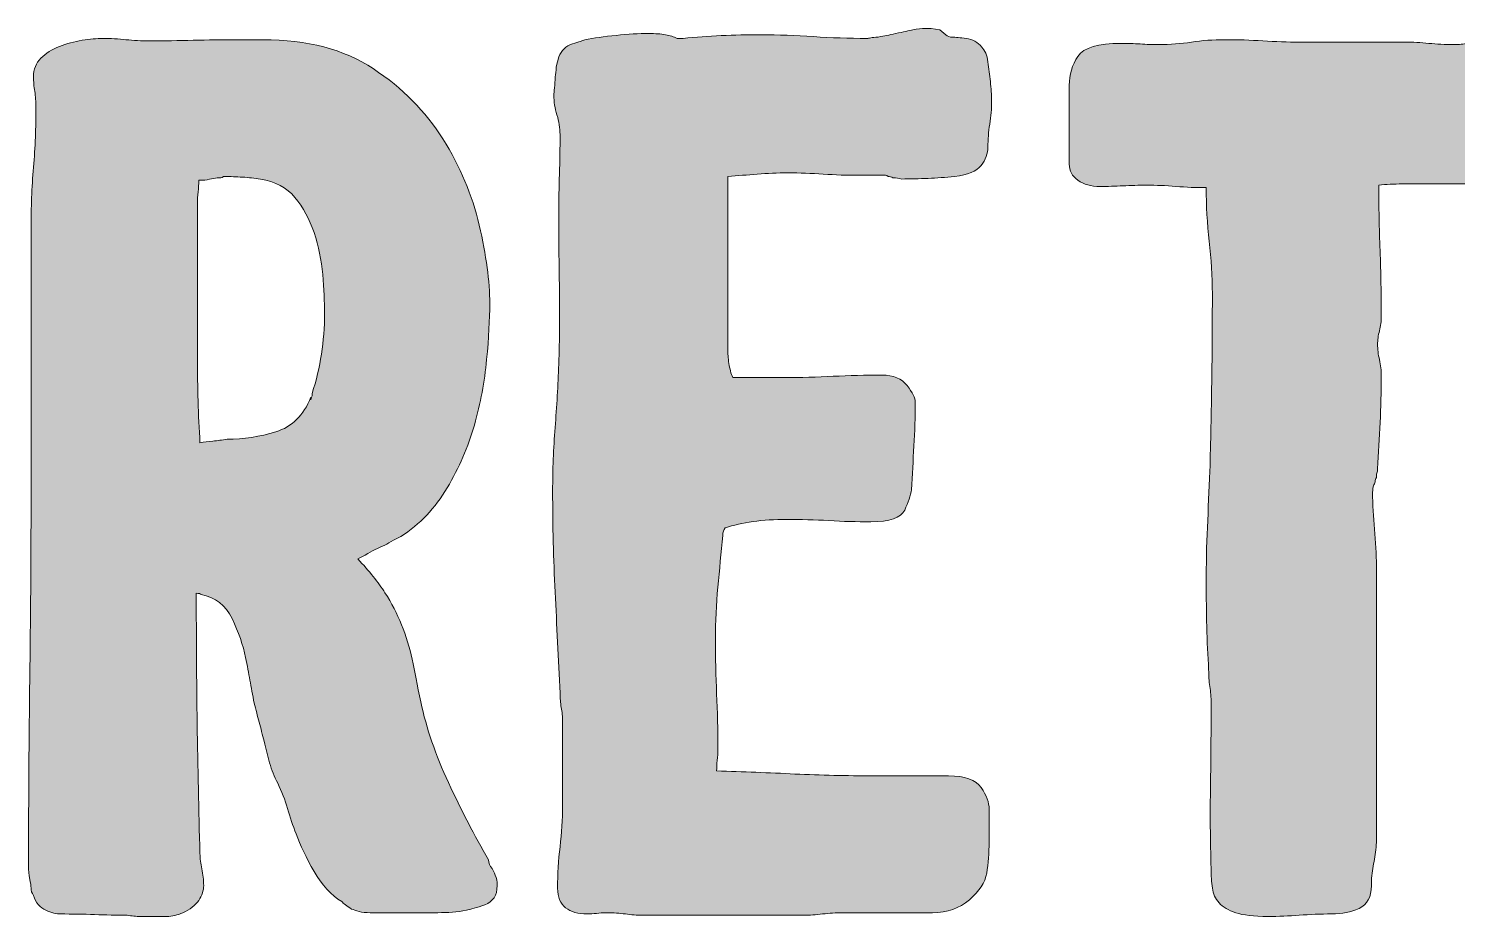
# Model space of a CAD drawing. Header units: inches. Extents: x 50 to 1028, y -930 to -150.
# Drawn here: x 332 to 633.6, y -337.3 to -149.9 of the extents above; entities that cross this region are included whole.
import ezdxf

# ---------------------------------------------------------------- set-up
doc = ezdxf.new("R2010")
doc.units = ezdxf.units.IN
doc.header["$MEASUREMENT"] = 0
doc.layers.add('Layer 1', color=7, linetype='Continuous')

# ---------------------------------------------------------------- blocks, each defined once
blk = doc.blocks.new('block 3')
at = {"layer": 'Layer 1', "true_color": 0x1f9d48}
h = blk.add_hatch(color=114, dxfattribs=at)
h.dxf.hatch_style = 2
edge = h.paths.add_edge_path()
edge.add_spline(control_points=[(510.27, -307.65), (510.27, -307.65), (526.15, -307.65), (526.15, -307.65), (529.62, -307.65), (531.92, -308.48), (533.05, -310.13), (534.18, -311.78), (534.74, -313.29), (534.74, -314.68), (534.74, -316.94), (534.74, -319.24), (534.74, -321.58), (534.74, -323.92), (534.57, -326.14), (534.22, -328.22), (533.87, -330.13), (532.66, -331.99), (530.58, -333.81), (528.49, -335.64), (525.89, -336.54), (522.77, -336.54), (522.77, -336.54), (503.77, -336.54), (503.77, -336.54), (502.38, -336.54), (500.99, -336.63), (499.6, -336.81), (498.22, -336.98), (496.83, -337.07), (495.44, -337.07), (495.44, -337.07), (461.6, -337.07), (461.6, -337.07), (460.39, -337.07), (459.17, -336.98), (457.96, -336.81), (456.75, -336.63), (455.44, -336.54), (454.06, -336.54), (453.19, -336.54), (452.45, -336.59), (451.84, -336.68), (451.23, -336.77), (450.59, -336.81), (449.89, -336.81), (447.98, -336.81), (446.46, -336.38), (445.34, -335.5), (444.21, -334.64), (443.65, -333.25), (443.65, -331.34), (443.65, -328.39), (443.82, -325.48), (444.17, -322.62), (444.51, -319.76), (444.69, -316.85), (444.69, -313.9), (444.69, -313.9), (444.69, -296.2), (444.69, -296.2), (444.69, -295.16), (444.6, -294.17), (444.43, -293.21), (444.25, -292.26), (444.17, -291.26), (444.17, -290.22), (443.82, -282.93), (443.47, -275.82), (443.13, -268.88), (442.77, -261.94), (442.61, -254.82), (442.61, -247.53), (442.61, -243.02), (442.77, -238.55), (443.13, -234.13), (443.47, -229.7), (443.73, -225.24), (443.9, -220.73), (444.08, -215.52), (444.12, -210.23), (444.04, -204.85), (443.95, -199.47), (443.9, -194.18), (443.9, -188.97), (443.9, -186.2), (443.95, -183.42), (444.04, -180.64), (444.12, -177.87), (444.17, -175.09), (444.17, -172.31), (444.17, -170.93), (443.95, -169.54), (443.52, -168.15), (443.08, -166.76), (442.86, -165.37), (442.86, -163.98), (442.86, -163.64), (442.91, -163.12), (442.99, -162.42), (443.08, -161.73), (443.13, -160.95), (443.13, -160.08), (443.29, -159.56), (443.38, -158.87), (443.38, -158), (443.38, -158), (443.9, -155.92), (443.9, -155.92), (444.43, -154.53), (445.38, -153.62), (446.77, -153.18), (448.16, -152.75), (449.02, -152.45), (449.37, -152.27), (451.28, -151.93), (453.49, -151.62), (456.01, -151.36), (458.52, -151.1), (460.82, -150.97), (462.91, -150.97), (464.29, -150.97), (465.46, -151.06), (466.42, -151.23), (467.37, -151.41), (468.2, -151.67), (468.89, -152.01), (468.89, -152.01), (470.19, -152.01), (470.19, -152.01), (475.4, -151.49), (480.86, -151.23), (486.59, -151.23), (490.24, -151.23), (493.92, -151.36), (497.65, -151.62), (501.38, -151.88), (505.15, -152.01), (508.98, -152.01), (509.14, -152.01), (509.41, -151.97), (509.75, -151.88), (510.1, -151.8), (510.62, -151.75), (511.32, -151.75), (512.01, -151.58), (512.62, -151.45), (513.14, -151.36), (513.66, -151.28), (514.26, -151.15), (514.96, -150.97), (516.69, -150.62), (517.91, -150.37), (518.61, -150.19), (519.65, -150.02), (520.51, -149.93), (521.21, -149.93), (521.9, -149.93), (522.33, -149.93), (522.51, -149.93), (522.51, -149.93), (524.33, -150.19), (524.33, -150.19), (524.33, -150.19), (525.63, -151.23), (525.63, -151.23), (525.98, -151.58), (526.41, -151.75), (526.93, -151.75), (527.63, -151.75), (528.62, -151.84), (529.93, -152.01), (531.23, -152.19), (532.31, -152.79), (533.18, -153.83), (533.87, -154.53), (534.31, -155.57), (534.48, -156.96), (534.65, -158.35), (534.83, -159.73), (535, -161.12), (535.17, -162.51), (535.26, -163.9), (535.26, -165.29), (535.26, -166.85), (535.13, -168.45), (534.87, -170.1), (534.61, -171.75), (534.48, -173.35), (534.48, -174.92), (534.48, -176.31), (534, -177.61), (533.05, -178.82), (532.09, -180.04), (530.23, -180.82), (527.45, -181.16), (525.54, -181.34), (523.68, -181.47), (521.86, -181.55), (520.04, -181.64), (518.17, -181.68), (516.26, -181.68), (515.74, -181.51), (515.13, -181.42), (514.44, -181.42), (514.09, -181.25), (513.74, -181.16), (513.4, -181.16), (513.22, -180.99), (513.05, -180.9), (512.88, -180.9), (512.88, -180.9), (507.15, -180.9), (507.15, -180.9), (504.72, -180.9), (502.25, -180.82), (499.73, -180.64), (497.22, -180.47), (494.75, -180.38), (492.32, -180.38), (490.06, -180.38), (487.89, -180.47), (485.81, -180.64), (483.73, -180.82), (481.65, -180.99), (479.56, -181.16), (479.56, -181.16), (479.56, -181.68), (479.56, -181.68), (479.56, -181.68), (479.56, -217.6), (479.56, -217.6), (479.56, -218.47), (479.65, -219.47), (479.82, -220.6), (480, -221.72), (480.25, -222.72), (480.61, -223.59), (480.61, -223.59), (491.54, -223.59), (491.54, -223.59), (495, -223.59), (498.43, -223.5), (501.82, -223.33), (505.2, -223.15), (508.62, -223.07), (512.1, -223.07), (514.53, -223.07), (516.3, -223.81), (517.43, -225.28), (518.56, -226.76), (519.13, -227.93), (519.13, -228.79), (519.13, -231.92), (519.04, -235), (518.86, -238.03), (518.69, -241.07), (518.52, -244.15), (518.34, -247.27), (518.17, -248.49), (517.69, -249.92), (516.91, -251.57), (516.13, -253.22), (513.74, -254.04), (509.75, -254.04), (506.8, -254.04), (503.86, -253.95), (500.91, -253.78), (497.95, -253.61), (495, -253.52), (492.06, -253.52), (486.85, -253.52), (482.51, -254.13), (479.04, -255.34), (478.69, -255.69), (478.52, -256.21), (478.52, -256.9), (478.17, -260.55), (477.83, -264.19), (477.48, -267.83), (477.13, -271.48), (476.96, -275.12), (476.96, -278.76), (476.96, -282.76), (477.05, -286.62), (477.22, -290.35), (477.39, -294.08), (477.48, -297.94), (477.48, -301.93), (477.48, -302.8), (477.44, -303.62), (477.35, -304.4), (477.26, -305.18), (477.22, -305.92), (477.22, -306.61), (482.77, -306.79), (488.28, -307), (493.75, -307.27), (499.21, -307.53), (504.72, -307.65), (510.27, -307.65)], knot_values=[0, 0, 0, 0, 1, 1, 1, 2, 2, 2, 3, 3, 3, 4, 4, 4, 5, 5, 5, 6, 6, 6, 7, 7, 7, 8, 8, 8, 9, 9, 9, 10, 10, 10, 11, 11, 11, 12, 12, 12, 13, 13, 13, 14, 14, 14, 15, 15, 15, 16, 16, 16, 17, 17, 17, 18, 18, 18, 19, 19, 19, 20, 20, 20, 21, 21, 21, 22, 22, 22, 23, 23, 23, 24, 24, 24, 25, 25, 25, 26, 26, 26, 27, 27, 27, 28, 28, 28, 29, 29, 29, 30, 30, 30, 31, 31, 31, 32, 32, 32, 33, 33, 33, 34, 34, 34, 35, 35, 35, 36, 36, 36, 37, 37, 37, 38, 38, 38, 39, 39, 39, 40, 40, 40, 41, 41, 41, 42, 42, 42, 43, 43, 43, 44, 44, 44, 45, 45, 45, 46, 46, 46, 47, 47, 47, 48, 48, 48, 49, 49, 49, 50, 50, 50, 51, 51, 51, 52, 52, 52, 53, 53, 53, 54, 54, 54, 55, 55, 55, 56, 56, 56, 57, 57, 57, 58, 58, 58, 59, 59, 59, 60, 60, 60, 61, 61, 61, 62, 62, 62, 63, 63, 63, 64, 64, 64, 65, 65, 65, 66, 66, 66, 67, 67, 67, 68, 68, 68, 69, 69, 69, 70, 70, 70, 71, 71, 71, 72, 72, 72, 73, 73, 73, 74, 74, 74, 75, 75, 75, 76, 76, 76, 77, 77, 77, 78, 78, 78, 79, 79, 79, 80, 80, 80, 81, 81, 81, 82, 82, 82, 83, 83, 83, 84, 84, 84, 85, 85, 85, 86, 86, 86, 87, 87, 87, 88, 88, 88, 89, 89, 89, 90, 90, 90, 91, 91, 91, 92, 92, 92, 93, 93, 93, 94, 94, 94, 95, 95, 95, 96, 96, 96, 97, 97, 97, 98, 98, 98, 99, 99, 99, 100, 100, 100, 100], degree=3, periodic=1)
h = blk.add_hatch(color=114, dxfattribs=at)
h.dxf.hatch_style = 2
edge = h.paths.add_edge_path()
edge.add_spline(control_points=[(401.48, -261.85), (403.91, -264.45), (405.82, -266.84), (407.21, -269), (408.6, -271.18), (409.77, -273.43), (410.72, -275.77), (411.68, -278.11), (412.42, -280.55), (412.94, -283.06), (413.46, -285.58), (414.06, -288.57), (414.76, -292.04), (415.97, -297.59), (417.92, -303.28), (420.62, -309.09), (423.3, -314.9), (426.12, -320.32), (429.07, -325.35), (429.07, -326.05), (429.33, -326.66), (429.85, -327.18), (430.03, -327.52), (430.25, -328), (430.5, -328.61), (430.77, -329.22), (430.89, -329.95), (430.89, -330.82), (430.89, -332.9), (430.03, -334.25), (428.29, -334.85), (426.56, -335.46), (425.25, -335.86), (424.39, -336.02), (422.48, -336.38), (420.49, -336.54), (418.4, -336.54), (416.32, -336.54), (414.24, -336.54), (412.15, -336.54), (412.15, -336.54), (404.09, -336.54), (404.09, -336.54), (403.22, -336.54), (402.44, -336.46), (401.75, -336.29), (401.05, -336.11), (400.53, -335.94), (400.18, -335.77), (399.14, -335.07), (398.45, -334.55), (398.1, -334.21), (395.84, -332.82), (393.89, -330.69), (392.25, -327.83), (390.59, -324.96), (389.34, -322.32), (388.47, -319.89), (387.77, -318.16), (387.17, -316.38), (386.65, -314.55), (386.13, -312.73), (385.43, -310.96), (384.57, -309.22), (383.87, -307.83), (383.31, -306.4), (382.87, -304.92), (382.44, -303.45), (382.05, -301.93), (381.7, -300.37), (381.36, -298.98), (381.01, -297.64), (380.66, -296.33), (380.31, -295.03), (379.97, -293.69), (379.62, -292.3), (379.27, -290.57), (378.97, -288.96), (378.71, -287.48), (378.45, -286.01), (378.14, -284.4), (377.8, -282.67), (377.28, -280.07), (376.33, -277.33), (374.94, -274.47), (373.54, -271.61), (371.38, -269.92), (368.43, -269.4), (368.26, -269.22), (367.91, -269.13), (367.39, -269.13), (367.39, -287.53), (367.65, -305.84), (368.17, -324.05), (368.17, -325.1), (368.3, -326.18), (368.56, -327.31), (368.82, -328.44), (368.95, -329.61), (368.95, -330.82), (368.95, -331.86), (368.6, -332.9), (367.91, -333.94), (367.22, -334.98), (366.09, -335.86), (364.52, -336.54), (363.48, -337.07), (362.35, -337.33), (361.14, -337.33), (361.14, -337.33), (358.54, -337.33), (358.54, -337.33), (357.67, -337.33), (356.72, -337.33), (355.68, -337.33), (354.64, -337.33), (353.68, -337.24), (352.81, -337.07), (350.56, -337.07), (348.26, -337.03), (345.92, -336.94), (343.57, -336.85), (341.19, -336.81), (338.76, -336.81), (337.89, -336.81), (336.85, -336.54), (335.63, -336.02), (334.42, -335.5), (333.55, -334.46), (333.03, -332.9), (332.68, -332.38), (332.51, -331.86), (332.51, -331.34), (332.51, -330.82), (332.42, -330.22), (332.25, -329.52), (332.08, -328.48), (331.99, -327.52), (331.99, -326.66), (331.99, -325.79), (331.99, -325.18), (331.99, -324.83), (331.99, -312.34), (332.08, -299.81), (332.25, -287.22), (332.42, -274.65), (332.51, -262.11), (332.51, -249.62), (332.51, -249.62), (332.51, -192.09), (332.51, -192.09), (332.51, -187.76), (332.68, -183.46), (333.03, -179.21), (333.38, -174.96), (333.55, -170.75), (333.55, -166.59), (333.55, -165.37), (333.46, -164.24), (333.29, -163.2), (333.12, -162.16), (333.03, -161.12), (333.03, -160.08), (333.03, -158.52), (333.55, -157.22), (334.59, -156.18), (335.63, -155.14), (336.94, -154.31), (338.5, -153.71), (340.06, -153.1), (341.66, -152.66), (343.31, -152.4), (344.96, -152.14), (346.39, -152.01), (347.61, -152.01), (349.34, -152.01), (350.99, -152.1), (352.55, -152.27), (354.12, -152.45), (355.76, -152.53), (357.5, -152.53), (360.62, -152.53), (363.7, -152.49), (366.74, -152.4), (369.77, -152.32), (372.86, -152.27), (375.98, -152.27), (375.98, -152.27), (381.44, -152.27), (381.44, -152.27), (390.81, -152.27), (398.58, -154.31), (404.74, -158.39), (410.9, -162.47), (415.8, -167.41), (419.44, -173.22), (423.09, -179.04), (425.65, -185.11), (427.12, -191.44), (428.59, -197.78), (429.33, -203.29), (429.33, -207.97), (429.33, -211.27), (429.11, -215.22), (428.68, -219.81), (428.25, -224.41), (427.38, -229.01), (426.08, -233.61), (424.78, -238.21), (422.87, -242.63), (420.35, -246.88), (417.84, -251.14), (414.58, -254.56), (410.59, -257.16), (410.59, -257.16), (409.03, -257.94), (409.03, -257.94), (408.34, -258.29), (407.73, -258.64), (407.21, -258.98), (405.82, -259.5), (404.43, -260.2), (403.05, -261.07), (403.05, -261.07), (401.48, -261.85), (401.48, -261.85)], knot_values=[0, 0, 0, 0, 1, 1, 1, 2, 2, 2, 3, 3, 3, 4, 4, 4, 5, 5, 5, 6, 6, 6, 7, 7, 7, 8, 8, 8, 9, 9, 9, 10, 10, 10, 11, 11, 11, 12, 12, 12, 13, 13, 13, 14, 14, 14, 15, 15, 15, 16, 16, 16, 17, 17, 17, 18, 18, 18, 19, 19, 19, 20, 20, 20, 21, 21, 21, 22, 22, 22, 23, 23, 23, 24, 24, 24, 25, 25, 25, 26, 26, 26, 27, 27, 27, 28, 28, 28, 29, 29, 29, 30, 30, 30, 31, 31, 31, 32, 32, 32, 33, 33, 33, 34, 34, 34, 35, 35, 35, 36, 36, 36, 37, 37, 37, 38, 38, 38, 39, 39, 39, 40, 40, 40, 41, 41, 41, 42, 42, 42, 43, 43, 43, 44, 44, 44, 45, 45, 45, 46, 46, 46, 47, 47, 47, 48, 48, 48, 49, 49, 49, 50, 50, 50, 51, 51, 51, 52, 52, 52, 53, 53, 53, 54, 54, 54, 55, 55, 55, 56, 56, 56, 57, 57, 57, 58, 58, 58, 59, 59, 59, 60, 60, 60, 61, 61, 61, 62, 62, 62, 63, 63, 63, 64, 64, 64, 65, 65, 65, 66, 66, 66, 67, 67, 67, 68, 68, 68, 69, 69, 69, 70, 70, 70, 71, 71, 71, 72, 72, 72, 73, 73, 73, 74, 74, 74, 75, 75, 75, 75], degree=3, periodic=1)
edge = h.paths.add_edge_path()
edge.add_spline(control_points=[(391.6, -228.27), (391.6, -228.1), (391.63, -227.93), (391.72, -227.75), (391.81, -227.58), (391.85, -227.32), (391.85, -226.97), (392.72, -224.2), (393.37, -221.42), (393.81, -218.64), (394.24, -215.87), (394.46, -213), (394.46, -210.05), (394.46, -207.63), (394.33, -204.89), (394.07, -201.86), (393.81, -198.82), (393.2, -195.87), (392.25, -193), (391.29, -190.14), (389.94, -187.67), (388.21, -185.59), (386.48, -183.5), (384.05, -182.2), (380.92, -181.68), (379.71, -181.51), (378.45, -181.38), (377.15, -181.29), (375.85, -181.21), (374.59, -181.16), (373.38, -181.16), (373.38, -181.16), (373.11, -181.16), (373.11, -181.16), (372.94, -181.34), (372.77, -181.42), (372.59, -181.42), (372.07, -181.42), (371.55, -181.47), (371.03, -181.55), (370.51, -181.64), (369.9, -181.77), (369.21, -181.94), (369.21, -181.94), (367.91, -181.94), (367.91, -181.94), (367.91, -182.81), (367.86, -183.64), (367.78, -184.41), (367.69, -185.2), (367.65, -186.02), (367.65, -186.89), (367.65, -186.89), (367.65, -196.52), (367.65, -196.52), (367.65, -196.52), (367.65, -219.68), (367.65, -219.68), (367.65, -222.63), (367.69, -225.58), (367.78, -228.53), (367.86, -231.49), (367.99, -234.43), (368.17, -237.38), (369.03, -237.21), (369.95, -237.08), (370.9, -236.99), (371.85, -236.91), (372.86, -236.77), (373.9, -236.6), (377.37, -236.6), (380.79, -236.08), (384.18, -235.04), (387.56, -234), (390.03, -231.57), (391.6, -227.75), (391.6, -227.75), (391.6, -228.27), (391.6, -228.27)], knot_values=[0, 0, 0, 0, 1, 1, 1, 2, 2, 2, 3, 3, 3, 4, 4, 4, 5, 5, 5, 6, 6, 6, 7, 7, 7, 8, 8, 8, 9, 9, 9, 10, 10, 10, 11, 11, 11, 12, 12, 12, 13, 13, 13, 14, 14, 14, 15, 15, 15, 16, 16, 16, 17, 17, 17, 18, 18, 18, 19, 19, 19, 20, 20, 20, 21, 21, 21, 22, 22, 22, 23, 23, 23, 24, 24, 24, 25, 25, 25, 26, 26, 26, 26], degree=3, periodic=1)
h = blk.add_hatch(color=114, dxfattribs=at)
h.dxf.hatch_style = 2
edge = h.paths.add_edge_path()
edge.add_spline(control_points=[(616.98, -182.98), (616.98, -187.5), (617.07, -192.09), (617.25, -196.78), (617.42, -201.46), (617.51, -206.15), (617.51, -210.83), (617.51, -211.71), (617.37, -212.66), (617.12, -213.7), (616.86, -214.74), (616.72, -215.69), (616.72, -216.56), (616.72, -217.6), (616.86, -218.69), (617.12, -219.81), (617.37, -220.94), (617.51, -222.11), (617.51, -223.33), (617.51, -226.62), (617.42, -229.88), (617.25, -233.09), (617.07, -236.3), (616.89, -239.56), (616.72, -242.85), (616.72, -243.2), (616.68, -243.5), (616.59, -243.76), (616.5, -244.02), (616.47, -244.32), (616.47, -244.67), (616.29, -245.02), (616.2, -245.28), (616.2, -245.45), (616.2, -245.63), (616.12, -245.88), (615.94, -246.23), (615.77, -246.75), (615.68, -247.27), (615.68, -247.79), (615.68, -250.39), (615.82, -253), (616.07, -255.6), (616.33, -258.2), (616.47, -260.81), (616.47, -263.41), (616.47, -263.41), (616.47, -321.19), (616.47, -321.19), (616.47, -322.58), (616.33, -323.92), (616.07, -325.22), (615.82, -326.53), (615.59, -327.87), (615.43, -329.26), (615.43, -329.26), (615.43, -330.82), (615.43, -330.82), (615.43, -333.25), (614.55, -334.85), (612.82, -335.64), (611.08, -336.42), (609.18, -336.81), (607.09, -336.81), (604.66, -336.81), (602.36, -336.9), (600.19, -337.07), (598.02, -337.24), (595.81, -337.33), (593.56, -337.33), (590.61, -337.33), (588.35, -337.07), (586.79, -336.54), (585.23, -336.02), (584.06, -335.34), (583.28, -334.46), (582.5, -333.6), (582.02, -332.56), (581.85, -331.34), (581.67, -330.13), (581.59, -328.74), (581.59, -327.18), (581.41, -321.28), (581.37, -315.47), (581.46, -309.74), (581.54, -304.01), (581.59, -298.2), (581.59, -292.3), (581.59, -291.09), (581.5, -289.92), (581.33, -288.79), (581.15, -287.66), (581.07, -286.49), (581.07, -285.27), (580.89, -282.32), (580.76, -279.28), (580.68, -276.16), (580.59, -273.04), (580.55, -270.01), (580.55, -267.05), (580.55, -263.06), (580.63, -259.12), (580.81, -255.21), (580.98, -251.31), (581.15, -247.36), (581.33, -243.37), (581.5, -237.12), (581.63, -230.88), (581.72, -224.63), (581.81, -218.38), (581.85, -212.14), (581.85, -205.89), (581.85, -202.24), (581.63, -198.56), (581.2, -194.83), (580.76, -191.1), (580.55, -187.32), (580.55, -183.5), (578.47, -183.5), (576.34, -183.42), (574.17, -183.25), (572, -183.07), (569.96, -182.98), (568.05, -182.98), (566.32, -182.98), (564.63, -183.03), (562.98, -183.12), (561.33, -183.2), (559.73, -183.25), (558.16, -183.25), (556.25, -183.25), (554.69, -182.81), (553.48, -181.94), (552.26, -181.08), (551.66, -179.95), (551.66, -178.56), (551.66, -178.56), (551.66, -161.9), (551.66, -161.9), (551.66, -159.65), (552.26, -157.61), (553.48, -155.79), (554.69, -153.96), (557.73, -153.05), (562.59, -153.05), (563.98, -153.05), (565.32, -153.1), (566.62, -153.18), (567.92, -153.27), (569.27, -153.31), (570.66, -153.31), (572.91, -153.31), (575.17, -153.14), (577.42, -152.79), (579.68, -152.45), (582.02, -152.27), (584.45, -152.27), (587.22, -152.27), (589.92, -152.36), (592.52, -152.53), (595.12, -152.71), (597.72, -152.79), (600.33, -152.79), (600.33, -152.79), (622.45, -152.79), (622.45, -152.79), (624.18, -152.79), (625.88, -152.88), (627.52, -153.05), (629.17, -153.23), (630.95, -153.31), (632.86, -153.31), (633.9, -153.31), (634.85, -153.23), (635.73, -153.05), (636.59, -152.88), (637.55, -152.79), (638.59, -152.79), (641.71, -152.79), (643.83, -153.44), (644.96, -154.75), (646.09, -156.04), (646.83, -157.39), (647.18, -158.78), (647.18, -159.65), (647.13, -160.47), (647.04, -161.25), (646.96, -162.03), (646.92, -162.86), (646.92, -163.72), (646.92, -165.81), (647, -167.93), (647.18, -170.1), (647.34, -172.27), (647.43, -174.4), (647.43, -176.48), (647.43, -178.74), (646.22, -180.56), (643.8, -181.94), (642.58, -182.46), (641.45, -182.72), (640.41, -182.72), (640.41, -182.72), (638.07, -182.72), (638.07, -182.72), (638.07, -182.72), (627.4, -182.72), (627.4, -182.72), (625.49, -182.72), (623.66, -182.72), (621.93, -182.72), (620.19, -182.72), (618.55, -182.81), (616.98, -182.98)], knot_values=[0, 0, 0, 0, 1, 1, 1, 2, 2, 2, 3, 3, 3, 4, 4, 4, 5, 5, 5, 6, 6, 6, 7, 7, 7, 8, 8, 8, 9, 9, 9, 10, 10, 10, 11, 11, 11, 12, 12, 12, 13, 13, 13, 14, 14, 14, 15, 15, 15, 16, 16, 16, 17, 17, 17, 18, 18, 18, 19, 19, 19, 20, 20, 20, 21, 21, 21, 22, 22, 22, 23, 23, 23, 24, 24, 24, 25, 25, 25, 26, 26, 26, 27, 27, 27, 28, 28, 28, 29, 29, 29, 30, 30, 30, 31, 31, 31, 32, 32, 32, 33, 33, 33, 34, 34, 34, 35, 35, 35, 36, 36, 36, 37, 37, 37, 38, 38, 38, 39, 39, 39, 40, 40, 40, 41, 41, 41, 42, 42, 42, 43, 43, 43, 44, 44, 44, 45, 45, 45, 46, 46, 46, 47, 47, 47, 48, 48, 48, 49, 49, 49, 50, 50, 50, 51, 51, 51, 52, 52, 52, 53, 53, 53, 54, 54, 54, 55, 55, 55, 56, 56, 56, 57, 57, 57, 58, 58, 58, 59, 59, 59, 60, 60, 60, 61, 61, 61, 62, 62, 62, 63, 63, 63, 64, 64, 64, 65, 65, 65, 66, 66, 66, 67, 67, 67, 68, 68, 68, 69, 69, 69, 70, 70, 70, 71, 71, 71, 71], degree=3, periodic=1)
at = {"layer": 'Layer 1', "lineweight": 0}
for points, knots in [([(510.27, -307.65), (510.27, -307.65), (526.15, -307.65), (526.15, -307.65), (529.62, -307.65), (531.92, -308.48), (533.05, -310.13), (534.18, -311.78), (534.74, -313.29), (534.74, -314.68), (534.74, -316.94), (534.74, -319.24), (534.74, -321.58), (534.74, -323.92), (534.57, -326.14), (534.22, -328.22), (533.87, -330.13), (532.66, -331.99), (530.58, -333.81), (528.49, -335.64), (525.89, -336.54), (522.77, -336.54), (522.77, -336.54), (503.77, -336.54), (503.77, -336.54), (502.38, -336.54), (500.99, -336.63), (499.6, -336.81), (498.22, -336.98), (496.83, -337.07), (495.44, -337.07), (495.44, -337.07), (461.6, -337.07), (461.6, -337.07), (460.39, -337.07), (459.17, -336.98), (457.96, -336.81), (456.75, -336.63), (455.44, -336.54), (454.06, -336.54), (453.19, -336.54), (452.45, -336.59), (451.84, -336.68), (451.23, -336.77), (450.59, -336.81), (449.89, -336.81), (447.98, -336.81), (446.46, -336.38), (445.34, -335.5), (444.21, -334.64), (443.65, -333.25), (443.65, -331.34), (443.65, -328.39), (443.82, -325.48), (444.17, -322.62), (444.51, -319.76), (444.69, -316.85), (444.69, -313.9), (444.69, -313.9), (444.69, -296.2), (444.69, -296.2), (444.69, -295.16), (444.6, -294.17), (444.43, -293.21), (444.25, -292.26), (444.17, -291.26), (444.17, -290.22), (443.82, -282.93), (443.47, -275.82), (443.13, -268.88), (442.77, -261.94), (442.61, -254.82), (442.61, -247.53), (442.61, -243.02), (442.77, -238.55), (443.13, -234.13), (443.47, -229.7), (443.73, -225.24), (443.9, -220.73), (444.08, -215.52), (444.12, -210.23), (444.04, -204.85), (443.95, -199.47), (443.9, -194.18), (443.9, -188.97), (443.9, -186.2), (443.95, -183.42), (444.04, -180.64), (444.12, -177.87), (444.17, -175.09), (444.17, -172.31), (444.17, -170.93), (443.95, -169.54), (443.52, -168.15), (443.08, -166.76), (442.86, -165.37), (442.86, -163.98), (442.86, -163.64), (442.91, -163.12), (442.99, -162.42), (443.08, -161.73), (443.13, -160.95), (443.13, -160.08), (443.29, -159.56), (443.38, -158.87), (443.38, -158), (443.38, -158), (443.9, -155.92), (443.9, -155.92), (444.43, -154.53), (445.38, -153.62), (446.77, -153.18), (448.16, -152.75), (449.02, -152.45), (449.37, -152.27), (451.28, -151.93), (453.49, -151.62), (456.01, -151.36), (458.52, -151.1), (460.82, -150.97), (462.91, -150.97), (464.29, -150.97), (465.46, -151.06), (466.42, -151.23), (467.37, -151.41), (468.2, -151.67), (468.89, -152.01), (468.89, -152.01), (470.19, -152.01), (470.19, -152.01), (475.4, -151.49), (480.86, -151.23), (486.59, -151.23), (490.24, -151.23), (493.92, -151.36), (497.65, -151.62), (501.38, -151.88), (505.15, -152.01), (508.98, -152.01), (509.14, -152.01), (509.41, -151.97), (509.75, -151.88), (510.1, -151.8), (510.62, -151.75), (511.32, -151.75), (512.01, -151.58), (512.62, -151.45), (513.14, -151.36), (513.66, -151.28), (514.26, -151.15), (514.96, -150.97), (516.69, -150.62), (517.91, -150.37), (518.61, -150.19), (519.65, -150.02), (520.51, -149.93), (521.21, -149.93), (521.9, -149.93), (522.33, -149.93), (522.51, -149.93), (522.51, -149.93), (524.33, -150.19), (524.33, -150.19), (524.33, -150.19), (525.63, -151.23), (525.63, -151.23), (525.98, -151.58), (526.41, -151.75), (526.93, -151.75), (527.63, -151.75), (528.62, -151.84), (529.93, -152.01), (531.23, -152.19), (532.31, -152.79), (533.18, -153.83), (533.87, -154.53), (534.31, -155.57), (534.48, -156.96), (534.65, -158.35), (534.83, -159.73), (535, -161.12), (535.17, -162.51), (535.26, -163.9), (535.26, -165.29), (535.26, -166.85), (535.13, -168.45), (534.87, -170.1), (534.61, -171.75), (534.48, -173.35), (534.48, -174.92), (534.48, -176.31), (534, -177.61), (533.05, -178.82), (532.09, -180.04), (530.23, -180.82), (527.45, -181.16), (525.54, -181.34), (523.68, -181.47), (521.86, -181.55), (520.04, -181.64), (518.17, -181.68), (516.26, -181.68), (515.74, -181.51), (515.13, -181.42), (514.44, -181.42), (514.09, -181.25), (513.74, -181.16), (513.4, -181.16), (513.22, -180.99), (513.05, -180.9), (512.88, -180.9), (512.88, -180.9), (507.15, -180.9), (507.15, -180.9), (504.72, -180.9), (502.25, -180.82), (499.73, -180.64), (497.22, -180.47), (494.75, -180.38), (492.32, -180.38), (490.06, -180.38), (487.89, -180.47), (485.81, -180.64), (483.73, -180.82), (481.65, -180.99), (479.56, -181.16), (479.56, -181.16), (479.56, -181.68), (479.56, -181.68), (479.56, -181.68), (479.56, -217.6), (479.56, -217.6), (479.56, -218.47), (479.65, -219.47), (479.82, -220.6), (480, -221.72), (480.25, -222.72), (480.61, -223.59), (480.61, -223.59), (491.54, -223.59), (491.54, -223.59), (495, -223.59), (498.43, -223.5), (501.82, -223.33), (505.2, -223.15), (508.62, -223.07), (512.1, -223.07), (514.53, -223.07), (516.3, -223.81), (517.43, -225.28), (518.56, -226.76), (519.13, -227.93), (519.13, -228.79), (519.13, -231.92), (519.04, -235), (518.86, -238.03), (518.69, -241.07), (518.52, -244.15), (518.34, -247.27), (518.17, -248.49), (517.69, -249.92), (516.91, -251.57), (516.13, -253.22), (513.74, -254.04), (509.75, -254.04), (506.8, -254.04), (503.86, -253.95), (500.91, -253.78), (497.95, -253.61), (495, -253.52), (492.06, -253.52), (486.85, -253.52), (482.51, -254.13), (479.04, -255.34), (478.69, -255.69), (478.52, -256.21), (478.52, -256.9), (478.17, -260.55), (477.83, -264.19), (477.48, -267.83), (477.13, -271.48), (476.96, -275.12), (476.96, -278.76), (476.96, -282.76), (477.05, -286.62), (477.22, -290.35), (477.39, -294.08), (477.48, -297.94), (477.48, -301.93), (477.48, -302.8), (477.44, -303.62), (477.35, -304.4), (477.26, -305.18), (477.22, -305.92), (477.22, -306.61), (482.77, -306.79), (488.28, -307), (493.75, -307.27), (499.21, -307.53), (504.72, -307.65), (510.27, -307.65)], [0, 0, 0, 0, 1, 1, 1, 2, 2, 2, 3, 3, 3, 4, 4, 4, 5, 5, 5, 6, 6, 6, 7, 7, 7, 8, 8, 8, 9, 9, 9, 10, 10, 10, 11, 11, 11, 12, 12, 12, 13, 13, 13, 14, 14, 14, 15, 15, 15, 16, 16, 16, 17, 17, 17, 18, 18, 18, 19, 19, 19, 20, 20, 20, 21, 21, 21, 22, 22, 22, 23, 23, 23, 24, 24, 24, 25, 25, 25, 26, 26, 26, 27, 27, 27, 28, 28, 28, 29, 29, 29, 30, 30, 30, 31, 31, 31, 32, 32, 32, 33, 33, 33, 34, 34, 34, 35, 35, 35, 36, 36, 36, 37, 37, 37, 38, 38, 38, 39, 39, 39, 40, 40, 40, 41, 41, 41, 42, 42, 42, 43, 43, 43, 44, 44, 44, 45, 45, 45, 46, 46, 46, 47, 47, 47, 48, 48, 48, 49, 49, 49, 50, 50, 50, 51, 51, 51, 52, 52, 52, 53, 53, 53, 54, 54, 54, 55, 55, 55, 56, 56, 56, 57, 57, 57, 58, 58, 58, 59, 59, 59, 60, 60, 60, 61, 61, 61, 62, 62, 62, 63, 63, 63, 64, 64, 64, 65, 65, 65, 66, 66, 66, 67, 67, 67, 68, 68, 68, 69, 69, 69, 70, 70, 70, 71, 71, 71, 72, 72, 72, 73, 73, 73, 74, 74, 74, 75, 75, 75, 76, 76, 76, 77, 77, 77, 78, 78, 78, 79, 79, 79, 80, 80, 80, 81, 81, 81, 82, 82, 82, 83, 83, 83, 84, 84, 84, 85, 85, 85, 86, 86, 86, 87, 87, 87, 88, 88, 88, 89, 89, 89, 90, 90, 90, 91, 91, 91, 92, 92, 92, 93, 93, 93, 94, 94, 94, 95, 95, 95, 96, 96, 96, 97, 97, 97, 98, 98, 98, 99, 99, 99, 100, 100, 100, 100]), ([(401.48, -261.85), (403.91, -264.45), (405.82, -266.84), (407.21, -269), (408.6, -271.18), (409.77, -273.43), (410.72, -275.77), (411.68, -278.11), (412.42, -280.55), (412.94, -283.06), (413.46, -285.58), (414.06, -288.57), (414.76, -292.04), (415.97, -297.59), (417.92, -303.28), (420.62, -309.09), (423.3, -314.9), (426.12, -320.32), (429.07, -325.35), (429.07, -326.05), (429.33, -326.66), (429.85, -327.18), (430.03, -327.52), (430.25, -328), (430.5, -328.61), (430.77, -329.22), (430.89, -329.95), (430.89, -330.82), (430.89, -332.9), (430.03, -334.25), (428.29, -334.85), (426.56, -335.46), (425.25, -335.86), (424.39, -336.02), (422.48, -336.38), (420.49, -336.54), (418.4, -336.54), (416.32, -336.54), (414.24, -336.54), (412.15, -336.54), (412.15, -336.54), (404.09, -336.54), (404.09, -336.54), (403.22, -336.54), (402.44, -336.46), (401.75, -336.29), (401.05, -336.11), (400.53, -335.94), (400.18, -335.77), (399.14, -335.07), (398.45, -334.55), (398.1, -334.21), (395.84, -332.82), (393.89, -330.69), (392.25, -327.83), (390.59, -324.96), (389.34, -322.32), (388.47, -319.89), (387.77, -318.16), (387.17, -316.38), (386.65, -314.55), (386.13, -312.73), (385.43, -310.96), (384.57, -309.22), (383.87, -307.83), (383.31, -306.4), (382.87, -304.92), (382.44, -303.45), (382.05, -301.93), (381.7, -300.37), (381.36, -298.98), (381.01, -297.64), (380.66, -296.33), (380.31, -295.03), (379.97, -293.69), (379.62, -292.3), (379.27, -290.57), (378.97, -288.96), (378.71, -287.48), (378.45, -286.01), (378.14, -284.4), (377.8, -282.67), (377.28, -280.07), (376.33, -277.33), (374.94, -274.47), (373.54, -271.61), (371.38, -269.92), (368.43, -269.4), (368.26, -269.22), (367.91, -269.13), (367.39, -269.13), (367.39, -287.53), (367.65, -305.84), (368.17, -324.05), (368.17, -325.1), (368.3, -326.18), (368.56, -327.31), (368.82, -328.44), (368.95, -329.61), (368.95, -330.82), (368.95, -331.86), (368.6, -332.9), (367.91, -333.94), (367.22, -334.98), (366.09, -335.86), (364.52, -336.54), (363.48, -337.07), (362.35, -337.33), (361.14, -337.33), (361.14, -337.33), (358.54, -337.33), (358.54, -337.33), (357.67, -337.33), (356.72, -337.33), (355.68, -337.33), (354.64, -337.33), (353.68, -337.24), (352.81, -337.07), (350.56, -337.07), (348.26, -337.03), (345.92, -336.94), (343.57, -336.85), (341.19, -336.81), (338.76, -336.81), (337.89, -336.81), (336.85, -336.54), (335.63, -336.02), (334.42, -335.5), (333.55, -334.46), (333.03, -332.9), (332.68, -332.38), (332.51, -331.86), (332.51, -331.34), (332.51, -330.82), (332.42, -330.22), (332.25, -329.52), (332.08, -328.48), (331.99, -327.52), (331.99, -326.66), (331.99, -325.79), (331.99, -325.18), (331.99, -324.83), (331.99, -312.34), (332.08, -299.81), (332.25, -287.22), (332.42, -274.65), (332.51, -262.11), (332.51, -249.62), (332.51, -249.62), (332.51, -192.09), (332.51, -192.09), (332.51, -187.76), (332.68, -183.46), (333.03, -179.21), (333.38, -174.96), (333.55, -170.75), (333.55, -166.59), (333.55, -165.37), (333.46, -164.24), (333.29, -163.2), (333.12, -162.16), (333.03, -161.12), (333.03, -160.08), (333.03, -158.52), (333.55, -157.22), (334.59, -156.18), (335.63, -155.14), (336.94, -154.31), (338.5, -153.71), (340.06, -153.1), (341.66, -152.66), (343.31, -152.4), (344.96, -152.14), (346.39, -152.01), (347.61, -152.01), (349.34, -152.01), (350.99, -152.1), (352.55, -152.27), (354.12, -152.45), (355.76, -152.53), (357.5, -152.53), (360.62, -152.53), (363.7, -152.49), (366.74, -152.4), (369.77, -152.32), (372.86, -152.27), (375.98, -152.27), (375.98, -152.27), (381.44, -152.27), (381.44, -152.27), (390.81, -152.27), (398.58, -154.31), (404.74, -158.39), (410.9, -162.47), (415.8, -167.41), (419.44, -173.22), (423.09, -179.04), (425.65, -185.11), (427.12, -191.44), (428.59, -197.78), (429.33, -203.29), (429.33, -207.97), (429.33, -211.27), (429.11, -215.22), (428.68, -219.81), (428.25, -224.41), (427.38, -229.01), (426.08, -233.61), (424.78, -238.21), (422.87, -242.63), (420.35, -246.88), (417.84, -251.14), (414.58, -254.56), (410.59, -257.16), (410.59, -257.16), (409.03, -257.94), (409.03, -257.94), (408.34, -258.29), (407.73, -258.64), (407.21, -258.98), (405.82, -259.5), (404.43, -260.2), (403.05, -261.07), (403.05, -261.07), (401.48, -261.85), (401.48, -261.85)], [0, 0, 0, 0, 1, 1, 1, 2, 2, 2, 3, 3, 3, 4, 4, 4, 5, 5, 5, 6, 6, 6, 7, 7, 7, 8, 8, 8, 9, 9, 9, 10, 10, 10, 11, 11, 11, 12, 12, 12, 13, 13, 13, 14, 14, 14, 15, 15, 15, 16, 16, 16, 17, 17, 17, 18, 18, 18, 19, 19, 19, 20, 20, 20, 21, 21, 21, 22, 22, 22, 23, 23, 23, 24, 24, 24, 25, 25, 25, 26, 26, 26, 27, 27, 27, 28, 28, 28, 29, 29, 29, 30, 30, 30, 31, 31, 31, 32, 32, 32, 33, 33, 33, 34, 34, 34, 35, 35, 35, 36, 36, 36, 37, 37, 37, 38, 38, 38, 39, 39, 39, 40, 40, 40, 41, 41, 41, 42, 42, 42, 43, 43, 43, 44, 44, 44, 45, 45, 45, 46, 46, 46, 47, 47, 47, 48, 48, 48, 49, 49, 49, 50, 50, 50, 51, 51, 51, 52, 52, 52, 53, 53, 53, 54, 54, 54, 55, 55, 55, 56, 56, 56, 57, 57, 57, 58, 58, 58, 59, 59, 59, 60, 60, 60, 61, 61, 61, 62, 62, 62, 63, 63, 63, 64, 64, 64, 65, 65, 65, 66, 66, 66, 67, 67, 67, 68, 68, 68, 69, 69, 69, 70, 70, 70, 71, 71, 71, 72, 72, 72, 73, 73, 73, 74, 74, 74, 75, 75, 75, 75]), ([(616.98, -182.98), (616.98, -187.5), (617.07, -192.09), (617.25, -196.78), (617.42, -201.46), (617.51, -206.15), (617.51, -210.83), (617.51, -211.71), (617.37, -212.66), (617.12, -213.7), (616.86, -214.74), (616.72, -215.69), (616.72, -216.56), (616.72, -217.6), (616.86, -218.69), (617.12, -219.81), (617.37, -220.94), (617.51, -222.11), (617.51, -223.33), (617.51, -226.62), (617.42, -229.88), (617.25, -233.09), (617.07, -236.3), (616.89, -239.56), (616.72, -242.85), (616.72, -243.2), (616.68, -243.5), (616.59, -243.76), (616.5, -244.02), (616.47, -244.32), (616.47, -244.67), (616.29, -245.02), (616.2, -245.28), (616.2, -245.45), (616.2, -245.63), (616.12, -245.88), (615.94, -246.23), (615.77, -246.75), (615.68, -247.27), (615.68, -247.79), (615.68, -250.39), (615.82, -253), (616.07, -255.6), (616.33, -258.2), (616.47, -260.81), (616.47, -263.41), (616.47, -263.41), (616.47, -321.19), (616.47, -321.19), (616.47, -322.58), (616.33, -323.92), (616.07, -325.22), (615.82, -326.53), (615.59, -327.87), (615.43, -329.26), (615.43, -329.26), (615.43, -330.82), (615.43, -330.82), (615.43, -333.25), (614.55, -334.85), (612.82, -335.64), (611.08, -336.42), (609.18, -336.81), (607.09, -336.81), (604.66, -336.81), (602.36, -336.9), (600.19, -337.07), (598.02, -337.24), (595.81, -337.33), (593.56, -337.33), (590.61, -337.33), (588.35, -337.07), (586.79, -336.54), (585.23, -336.02), (584.06, -335.34), (583.28, -334.46), (582.5, -333.6), (582.02, -332.56), (581.85, -331.34), (581.67, -330.13), (581.59, -328.74), (581.59, -327.18), (581.41, -321.28), (581.37, -315.47), (581.46, -309.74), (581.54, -304.01), (581.59, -298.2), (581.59, -292.3), (581.59, -291.09), (581.5, -289.92), (581.33, -288.79), (581.15, -287.66), (581.07, -286.49), (581.07, -285.27), (580.89, -282.32), (580.76, -279.28), (580.68, -276.16), (580.59, -273.04), (580.55, -270.01), (580.55, -267.05), (580.55, -263.06), (580.63, -259.12), (580.81, -255.21), (580.98, -251.31), (581.15, -247.36), (581.33, -243.37), (581.5, -237.12), (581.63, -230.88), (581.72, -224.63), (581.81, -218.38), (581.85, -212.14), (581.85, -205.89), (581.85, -202.24), (581.63, -198.56), (581.2, -194.83), (580.76, -191.1), (580.55, -187.32), (580.55, -183.5), (578.47, -183.5), (576.34, -183.42), (574.17, -183.25), (572, -183.07), (569.96, -182.98), (568.05, -182.98), (566.32, -182.98), (564.63, -183.03), (562.98, -183.12), (561.33, -183.2), (559.73, -183.25), (558.16, -183.25), (556.25, -183.25), (554.69, -182.81), (553.48, -181.94), (552.26, -181.08), (551.66, -179.95), (551.66, -178.56), (551.66, -178.56), (551.66, -161.9), (551.66, -161.9), (551.66, -159.65), (552.26, -157.61), (553.48, -155.79), (554.69, -153.96), (557.73, -153.05), (562.59, -153.05), (563.98, -153.05), (565.32, -153.1), (566.62, -153.18), (567.92, -153.27), (569.27, -153.31), (570.66, -153.31), (572.91, -153.31), (575.17, -153.14), (577.42, -152.79), (579.68, -152.45), (582.02, -152.27), (584.45, -152.27), (587.22, -152.27), (589.92, -152.36), (592.52, -152.53), (595.12, -152.71), (597.72, -152.79), (600.33, -152.79), (600.33, -152.79), (622.45, -152.79), (622.45, -152.79), (624.18, -152.79), (625.88, -152.88), (627.52, -153.05), (629.17, -153.23), (630.95, -153.31), (632.86, -153.31), (633.9, -153.31), (634.85, -153.23), (635.73, -153.05), (636.59, -152.88), (637.55, -152.79), (638.59, -152.79), (641.71, -152.79), (643.83, -153.44), (644.96, -154.75), (646.09, -156.04), (646.83, -157.39), (647.18, -158.78), (647.18, -159.65), (647.13, -160.47), (647.04, -161.25), (646.96, -162.03), (646.92, -162.86), (646.92, -163.72), (646.92, -165.81), (647, -167.93), (647.18, -170.1), (647.34, -172.27), (647.43, -174.4), (647.43, -176.48), (647.43, -178.74), (646.22, -180.56), (643.8, -181.94), (642.58, -182.46), (641.45, -182.72), (640.41, -182.72), (640.41, -182.72), (638.07, -182.72), (638.07, -182.72), (638.07, -182.72), (627.4, -182.72), (627.4, -182.72), (625.49, -182.72), (623.66, -182.72), (621.93, -182.72), (620.19, -182.72), (618.55, -182.81), (616.98, -182.98)], [0, 0, 0, 0, 1, 1, 1, 2, 2, 2, 3, 3, 3, 4, 4, 4, 5, 5, 5, 6, 6, 6, 7, 7, 7, 8, 8, 8, 9, 9, 9, 10, 10, 10, 11, 11, 11, 12, 12, 12, 13, 13, 13, 14, 14, 14, 15, 15, 15, 16, 16, 16, 17, 17, 17, 18, 18, 18, 19, 19, 19, 20, 20, 20, 21, 21, 21, 22, 22, 22, 23, 23, 23, 24, 24, 24, 25, 25, 25, 26, 26, 26, 27, 27, 27, 28, 28, 28, 29, 29, 29, 30, 30, 30, 31, 31, 31, 32, 32, 32, 33, 33, 33, 34, 34, 34, 35, 35, 35, 36, 36, 36, 37, 37, 37, 38, 38, 38, 39, 39, 39, 40, 40, 40, 41, 41, 41, 42, 42, 42, 43, 43, 43, 44, 44, 44, 45, 45, 45, 46, 46, 46, 47, 47, 47, 48, 48, 48, 49, 49, 49, 50, 50, 50, 51, 51, 51, 52, 52, 52, 53, 53, 53, 54, 54, 54, 55, 55, 55, 56, 56, 56, 57, 57, 57, 58, 58, 58, 59, 59, 59, 60, 60, 60, 61, 61, 61, 62, 62, 62, 63, 63, 63, 64, 64, 64, 65, 65, 65, 66, 66, 66, 67, 67, 67, 68, 68, 68, 69, 69, 69, 70, 70, 70, 71, 71, 71, 71]), ([(391.6, -228.27), (391.6, -228.1), (391.63, -227.93), (391.72, -227.75), (391.81, -227.58), (391.85, -227.32), (391.85, -226.97), (392.72, -224.2), (393.37, -221.42), (393.81, -218.64), (394.24, -215.87), (394.46, -213), (394.46, -210.05), (394.46, -207.63), (394.33, -204.89), (394.07, -201.86), (393.81, -198.82), (393.2, -195.87), (392.25, -193), (391.29, -190.14), (389.94, -187.67), (388.21, -185.59), (386.48, -183.5), (384.05, -182.2), (380.92, -181.68), (379.71, -181.51), (378.45, -181.38), (377.15, -181.29), (375.85, -181.21), (374.59, -181.16), (373.38, -181.16), (373.38, -181.16), (373.11, -181.16), (373.11, -181.16), (372.94, -181.34), (372.77, -181.42), (372.59, -181.42), (372.07, -181.42), (371.55, -181.47), (371.03, -181.55), (370.51, -181.64), (369.9, -181.77), (369.21, -181.94), (369.21, -181.94), (367.91, -181.94), (367.91, -181.94), (367.91, -182.81), (367.86, -183.64), (367.78, -184.41), (367.69, -185.2), (367.65, -186.02), (367.65, -186.89), (367.65, -186.89), (367.65, -196.52), (367.65, -196.52), (367.65, -196.52), (367.65, -219.68), (367.65, -219.68), (367.65, -222.63), (367.69, -225.58), (367.78, -228.53), (367.86, -231.49), (367.99, -234.43), (368.17, -237.38), (369.03, -237.21), (369.95, -237.08), (370.9, -236.99), (371.85, -236.91), (372.86, -236.77), (373.9, -236.6), (377.37, -236.6), (380.79, -236.08), (384.18, -235.04), (387.56, -234), (390.03, -231.57), (391.6, -227.75), (391.6, -227.75), (391.6, -228.27), (391.6, -228.27)], [0, 0, 0, 0, 1, 1, 1, 2, 2, 2, 3, 3, 3, 4, 4, 4, 5, 5, 5, 6, 6, 6, 7, 7, 7, 8, 8, 8, 9, 9, 9, 10, 10, 10, 11, 11, 11, 12, 12, 12, 13, 13, 13, 14, 14, 14, 15, 15, 15, 16, 16, 16, 17, 17, 17, 18, 18, 18, 19, 19, 19, 20, 20, 20, 21, 21, 21, 22, 22, 22, 23, 23, 23, 24, 24, 24, 25, 25, 25, 26, 26, 26, 26])]:
    blk.add_open_spline(points, degree=3, knots=knots, dxfattribs=at)
blk = doc.blocks.new('block 2')
at = {"layer": 'Layer 1'}
blk.add_blockref('block 3', (0, 0), dxfattribs=at)

msp = doc.modelspace()

# ---------------------------------------------------------------- block references
at = {"layer": 'Layer 1'}
msp.add_blockref('block 2', (0, 0), dxfattribs=at)

doc.saveas('drawing.dxf')
